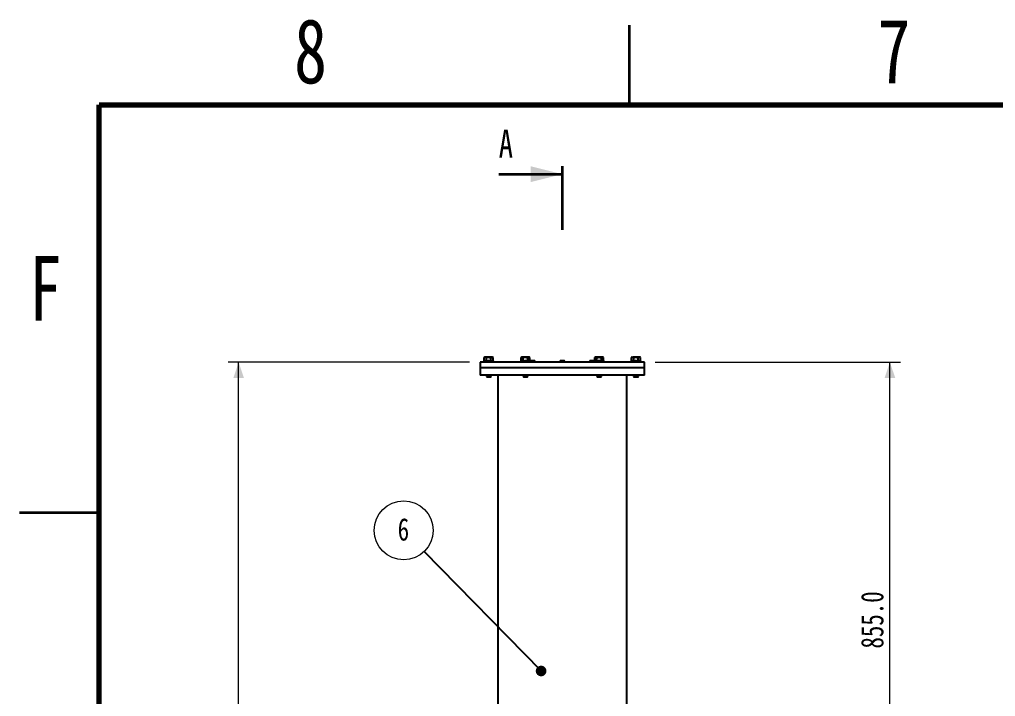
# Model space of a CAD drawing. Header units: millimetres. Extents: x 2 to 418, y 2 to 295.
# Drawn here: x 2.5 to 94.5, y 231.2 to 295 of the extents above; entities that cross this region are included whole.
import ezdxf

# ---------------------------------------------------------------- set-up
doc = ezdxf.new("R2010")
doc.units = ezdxf.units.MM
doc.linetypes.add('CENTER', pattern=[10.16, 6.35, -1.27, 1.27, -1.27])
doc.styles.add('SLDTEXTSTYLE0', font='TXT', dxfattribs={"width": 0.75})
doc.dimstyles.new('SLDDIMSTYLE0', dxfattribs={"dimtxt": 2.116667, "dimasz": 1.5, "dimexe": 0, "dimexo": 0.0625, "dimgap": 0.529167, "dimtad": 1, "dimdec": 0, "dimlfac": 18, "dimrnd": 1e-09, "dimzin": 12, "dimdsep": 46, "dimtxsty": 'SLDTEXTSTYLE0', "dimsah": 1, "dimcen": 0.09, "dimadec": 0, "dimazin": 3, "dimtfac": 1, "dimtdec": 0, "dimtofl": 0, "dimtmove": 0, "dimatfit": 3, "dimfxl": 1, "dimfrac": 2, "dimtolj": 1, "dimtzin": 12, "dimarcsym": 0})
doc.dimstyles.new('SLDDIMSTYLE1', dxfattribs={"dimtxt": 2.116667, "dimasz": 1.5, "dimexe": 0, "dimexo": 0.0625, "dimgap": 0.529167, "dimtad": 1, "dimdec": 1, "dimlfac": 18, "dimrnd": 1e-09, "dimzin": 4, "dimdsep": 46, "dimtxsty": 'SLDTEXTSTYLE0', "dimsah": 1, "dimcen": 0.09, "dimadec": 0, "dimazin": 1, "dimtfac": 1, "dimtdec": 0, "dimtofl": 0, "dimtmove": 0, "dimatfit": 3, "dimfxl": 1, "dimfrac": 2, "dimtolj": 1, "dimtzin": 12, "dimarcsym": 0})
doc.dimstyles.new('SLDDIMSTYLE3', dxfattribs={"dimtxt": 0.18, "dimasz": 1, "dimexe": 0, "dimexo": 0.0625, "dimgap": 0, "dimtad": 0, "dimtih": 1, "dimtoh": 1, "dimdec": 0, "dimrnd": 1e-09, "dimzin": 0, "dimdsep": 46, "dimtxsty": 'Standard', "dimblk1": 'DOT', "dimblk2": 'DOT', "dimsah": 1, "dimcen": 0.09, "dimadec": 0, "dimazin": 0, "dimtfac": 1, "dimtdec": 0, "dimtofl": 0, "dimtmove": 0, "dimatfit": 3, "dimldrblk": 'DOT', "dimfxl": 1, "dimfrac": 2, "dimtolj": 1, "dimtzin": 0, "dimarcsym": 0})

# ---------------------------------------------------------------- blocks, each defined once
blk = doc.blocks.new('_D')
at = {"color": 7, "linetype": 'Continuous', "lineweight": 18, "transparency": 16777216}
for p, q in [((44.925, 262.726), (22.16, 262.726)), ((23.16, 117.148), (23.16, 262.726)), ((34.761, 117.148), (22.16, 117.148))]:
    blk.add_line(p, q, dxfattribs=at)
for points in [[(23.16, 262.726), (22.66, 261.226), (23.66, 261.226)], [(23.16, 117.148), (23.66, 118.648), (22.66, 118.648)]]:
    blk.add_solid(points, dxfattribs=at)
at = {"color": 7, "linetype": 'Continuous', "lineweight": 18, "transparency": 16777216, "insert": (20.431, 176.529), "char_height": 2.1167, "attachment_point": 1, "rotation": 90, "style": 'SLDTEXTSTYLE0'}
blk.add_mtext('2620', dxfattribs=at)
blk = doc.blocks.new('_D_1')
at = {"color": 7, "linetype": 'Continuous', "lineweight": 18, "transparency": 16777216}
for p, q in [((62.43, 262.726), (85.558, 262.726)), ((84.558, 215.226), (84.558, 262.726)), ((78.955, 215.226), (85.558, 215.226))]:
    blk.add_line(p, q, dxfattribs=at)
for points in [[(84.558, 262.726), (84.058, 261.226), (85.058, 261.226)], [(84.558, 215.226), (85.058, 216.726), (84.058, 216.726)]]:
    blk.add_solid(points, dxfattribs=at)
at = {"color": 7, "linetype": 'Continuous', "lineweight": 18, "transparency": 16777216, "insert": (81.829, 235.698), "char_height": 2.1167, "attachment_point": 1, "rotation": 90, "style": 'SLDTEXTSTYLE0'}
blk.add_mtext('855.0', dxfattribs=at)
blk = doc.blocks.new('SW_NOTE_5')
at = {"color": 0, "linetype": 'Continuous', "lineweight": 0}
blk.add_circle((-1.944, 1.99), 2.782, dxfattribs=at)
at = {"color": 0, "linetype": 'Continuous', "lineweight": 0, "insert": (-1.966, 3.151), "char_height": 2.117, "attachment_point": 2, "style": 'SLDTEXTSTYLE0'}
blk.add_mtext('6', dxfattribs=at)
blk = doc.blocks.new('_DOT')
at = {"color": 0, "linetype": 'ByBlock', "lineweight": -2}
blk.add_line((-0.5, 0), (-1, 0), dxfattribs=at)
at = {"color": 0, "linetype": 'ByBlock', "const_width": 0.5}
blk.add_lwpolyline([(-0.25, 0, 1), (0.25, 0, 1)], format="xyb", close=True, dxfattribs=at)

msp = doc.modelspace()

# ---------------------------------------------------------------- linework, layer by layer
at = {"color": 7, "linetype": 'Continuous', "lineweight": 35}
for p, q in [((60, 287), (60, 294.5)), ((47.6775, 280.4502), (53.6775, 280.4502)), ((10, 248.5), (2.5, 248.5))]:
    msp.add_line(p, q, dxfattribs=at)
at = {"color": 7, "linetype": 'Continuous', "lineweight": 70}
for p, q in [((10, 10), (10, 287)), ((10, 287), (410, 287))]:
    msp.add_line(p, q, dxfattribs=at)
at = {"color": 7, "linetype": 'CENTER', "lineweight": 35}
msp.add_line((53.6775, 275.2002), (53.6775, 281.2002), dxfattribs=at)
at = {"color": 7, "linetype": 'Continuous', "lineweight": 25}
for p, q in [((46.372, 263.1758), (46.3161, 263.1435)), ((46.3161, 263.1435), (46.4203, 263.1758)), ((46.4203, 263.1758), (46.372, 263.1758)), ((46.7331, 263.1758), (46.4203, 263.1758)), ((46.5246, 263.1435), (46.7331, 263.1758)), ((47.0458, 263.1758), (46.7331, 263.1758)), ((47.0458, 263.1758), (47.0942, 263.1758)), ((47.15, 263.1435), (47.0942, 263.1758)), ((49.8442, 263.1758), (49.7883, 263.1435)), ((49.8926, 263.1758), (49.8442, 263.1758)), ((50.2053, 263.1758), (49.8926, 263.1758)), ((49.9968, 263.1435), (50.2053, 263.1758)), ((50.518, 263.1758), (50.2053, 263.1758)), ((50.4138, 263.1435), (50.518, 263.1758)), ((50.5664, 263.1758), (50.518, 263.1758)), ((50.6223, 263.1435), (50.5664, 263.1758)), ((56.7886, 263.1758), (56.7328, 263.1435)), ((56.7328, 263.1435), (56.837, 263.1758)), ((56.837, 263.1758), (56.7886, 263.1758)), ((57.1497, 263.1758), (56.837, 263.1758)), ((57.4625, 263.1758), (57.1497, 263.1758)), ((57.3582, 263.1435), (57.4625, 263.1758)), ((57.5108, 263.1758), (57.4625, 263.1758)), ((57.5667, 263.1435), (57.5108, 263.1758)), ((60.2608, 263.1758), (60.205, 263.1435)), ((60.205, 263.1435), (60.3092, 263.1758)), ((60.2608, 263.1758), (60.3092, 263.1758)), ((60.622, 263.1758), (60.3092, 263.1758)), ((60.4135, 263.1435), (60.622, 263.1758)), ((60.9347, 263.1758), (60.622, 263.1758)), ((60.9831, 263.1758), (60.9347, 263.1758)), ((61.0389, 263.1435), (60.9831, 263.1758)), ((45.9247, 262.7258), (45.9247, 262.1702)), ((53.6775, 262.7258), (45.9247, 262.7258)), ((46.2935, 262.8045), (46.255, 262.7905)), ((46.3161, 262.8334), (46.3161, 263.1435)), ((46.5246, 262.8334), (46.5246, 263.1435)), ((46.9416, 262.8334), (46.9416, 263.1435)), ((47.15, 262.8334), (47.15, 263.1435)), ((47.2111, 262.7905), (47.1726, 262.8045)), ((49.7657, 262.8045), (49.7272, 262.7905)), ((49.7883, 262.8334), (49.7883, 263.1435)), ((49.9968, 262.8334), (49.9968, 263.1435)), ((50.4138, 262.8334), (50.4138, 263.1435)), ((50.6223, 262.8334), (50.6223, 263.1435)), ((50.6834, 262.7905), (50.6448, 262.8045)), ((50.7083, 262.8369), (50.6775, 262.8061)), ((50.6775, 262.8061), (50.6775, 262.7926)), ((51.122, 262.8061), (50.6775, 262.8061)), ((50.6775, 262.7263), (50.6775, 262.7258)), ((51.0912, 262.8369), (50.7083, 262.8369)), ((51.122, 262.8061), (51.0912, 262.8369)), ((51.122, 262.7258), (51.122, 262.8061)), ((53.4861, 262.8369), (53.4553, 262.8061)), ((53.4553, 262.8061), (53.4553, 262.7258)), ((53.8997, 262.8061), (53.4553, 262.8061)), ((53.8689, 262.8369), (53.4861, 262.8369)), ((61.4303, 262.7258), (53.6775, 262.7258)), ((53.8997, 262.8061), (53.8689, 262.8369)), ((53.8997, 262.7258), (53.8997, 262.8061)), ((56.2639, 262.8369), (56.2331, 262.8061)), ((56.2331, 262.8061), (56.2331, 262.7258)), ((56.4553, 262.8061), (56.2331, 262.8061)), ((56.4553, 262.8369), (56.2639, 262.8369)), ((56.6467, 262.8369), (56.4553, 262.8369)), ((56.6775, 262.8061), (56.4553, 262.8061)), ((56.6775, 262.8061), (56.6467, 262.8369)), ((56.7102, 262.8045), (56.6717, 262.7905)), ((56.6775, 262.7926), (56.6775, 262.8061)), ((56.6775, 262.7258), (56.6775, 262.7263)), ((56.7328, 262.8334), (56.7328, 263.1435)), ((56.9412, 262.8334), (56.9412, 263.1435)), ((57.3582, 262.8334), (57.3582, 263.1435)), ((57.5667, 262.8334), (57.5667, 263.1435)), ((57.6278, 262.7905), (57.5893, 262.8045)), ((60.1824, 262.8045), (60.1439, 262.7905)), ((60.205, 262.8334), (60.205, 263.1435)), ((60.4135, 262.8334), (60.4135, 263.1435)), ((60.8304, 262.8334), (60.8304, 263.1435)), ((61.0389, 262.8334), (61.0389, 263.1435)), ((61.1, 262.7905), (61.0615, 262.8045)), ((61.4303, 262.1702), (61.4303, 262.7258)), ((45.9247, 262.1702), (45.9247, 261.5036)), ((53.6775, 262.1702), (45.9247, 262.1702)), ((53.6775, 261.5036), (45.9247, 261.5036)), ((46.5108, 261.5036), (46.5108, 261.3753)), ((46.5108, 261.3753), (46.5492, 261.3369)), ((46.5108, 261.3753), (46.9255, 261.3753)), ((46.5492, 261.3369), (46.8923, 261.3369)), ((46.8923, 261.3369), (46.9169, 261.3369)), ((46.9169, 261.3369), (46.9553, 261.3753)), ((46.9255, 261.3753), (46.9553, 261.3753)), ((46.9553, 261.3753), (46.9553, 261.5036)), ((47.5914, 261.5036), (47.5914, 215.5036)), ((49.9831, 261.5036), (49.9831, 261.3753)), ((49.9831, 261.3753), (50.0214, 261.3369)), ((49.9831, 261.3753), (50.4275, 261.3753)), ((50.0214, 261.3369), (50.3892, 261.3369)), ((50.3892, 261.3369), (50.4275, 261.3753)), ((50.4275, 261.3753), (50.4275, 261.5036)), ((61.4303, 262.1702), (53.6775, 262.1702)), ((61.4303, 261.5036), (53.6775, 261.5036)), ((56.9275, 261.5036), (56.9275, 261.3753)), ((56.9275, 261.3753), (56.9659, 261.3369)), ((56.9275, 261.3753), (57.372, 261.3753)), ((56.9659, 261.3369), (57.3336, 261.3369)), ((57.3336, 261.3369), (57.372, 261.3753)), ((57.372, 261.3753), (57.372, 261.5036)), ((59.7636, 215.5036), (59.7636, 261.5036)), ((60.3997, 261.5036), (60.3997, 261.3753)), ((60.3997, 261.3753), (60.4381, 261.3369)), ((60.3997, 261.3753), (60.8442, 261.3753)), ((60.4381, 261.3369), (60.8058, 261.3369)), ((60.8058, 261.3369), (60.8442, 261.3753)), ((60.8442, 261.3753), (60.8442, 261.5036)), ((61.4303, 261.5036), (61.4303, 262.1702))]:
    msp.add_line(p, q, dxfattribs=at)
at = {"color": 8, "linetype": 'Continuous', "lineweight": 25}
for p, q in [((46.255, 262.7905), (47.1471, 262.7905)), ((47.1471, 262.7905), (47.2111, 262.7905)), ((49.7272, 262.7905), (50.6834, 262.7905)), ((56.6717, 262.7905), (57.6278, 262.7905)), ((60.1439, 262.7905), (61.1, 262.7905))]:
    msp.add_line(p, q, dxfattribs=at)
at = {"color": 7, "linetype": 'Continuous', "lineweight": 25}
for centre, start, end in [((46.2664, 262.7591), 110, 270), ((47.1997, 262.7591), 270, 70), ((49.7386, 262.7591), 110, 270), ((50.672, 262.7591), 270, 70), ((56.6831, 262.7591), 110, 270), ((57.6164, 262.7591), 270, 70), ((60.1553, 262.7591), 110, 270), ((61.0886, 262.7591), 270, 70)]:
    msp.add_arc(centre, 0.0333, start, end, dxfattribs=at)
for points, knots in [([(46.4203, 263.1758), (46.4228, 263.1758), (46.458, 263.1753), (46.4925, 263.1588), (46.5246, 263.1435)], [0, 0, 0, 0, 0.0702148, 1, 1, 1, 1]), ([(46.7331, 263.1758), (46.738, 263.1758), (46.8084, 263.1753), (46.8774, 263.1588), (46.9416, 263.1435)], [0, 0, 0, 0, 0.0702148, 1, 1, 1, 1]), ([(46.9416, 263.1435), (46.9492, 263.1478), (46.9831, 263.1668), (47.0184, 263.1719), (47.0458, 263.1758)], [0, 0, 0, 0, 0.22371328, 1, 1, 1, 1]), ([(47.0458, 263.1758), (47.0543, 263.1754), (47.0896, 263.1738), (47.124, 263.1566), (47.15, 263.1435)], [0, 0, 0, 0, 0.2418514, 1, 1, 1, 1]), ([(49.7883, 263.1435), (49.8144, 263.1566), (49.8488, 263.1738), (49.884, 263.1754), (49.8926, 263.1758)], [0, 0, 0, 0, 0.7581486, 1, 1, 1, 1]), ([(49.8926, 263.1758), (49.92, 263.1719), (49.9553, 263.1668), (49.9892, 263.1478), (49.9968, 263.1435)], [0, 0, 0, 0, 0.7762867, 1, 1, 1, 1]), ([(50.2053, 263.1758), (50.2102, 263.1758), (50.2806, 263.1753), (50.3496, 263.1588), (50.4138, 263.1435)], [0, 0, 0, 0, 0.0702148, 1, 1, 1, 1]), ([(50.518, 263.1758), (50.5205, 263.1758), (50.5557, 263.1753), (50.5902, 263.1588), (50.6223, 263.1435)], [0, 0, 0, 0, 0.0702148, 1, 1, 1, 1]), ([(56.837, 263.1758), (56.8395, 263.1758), (56.8747, 263.1753), (56.9092, 263.1588), (56.9412, 263.1435)], [0, 0, 0, 0, 0.0702148, 1, 1, 1, 1]), ([(56.9412, 263.1435), (56.9934, 263.1566), (57.0621, 263.1738), (57.1327, 263.1754), (57.1497, 263.1758)], [0, 0, 0, 0, 0.75814858, 1, 1, 1, 1]), ([(57.1497, 263.1758), (57.2045, 263.1719), (57.2751, 263.1668), (57.343, 263.1478), (57.3582, 263.1435)], [0, 0, 0, 0, 0.7762867, 1, 1, 1, 1]), ([(57.4625, 263.1758), (57.4649, 263.1758), (57.5001, 263.1753), (57.5346, 263.1588), (57.5667, 263.1435)], [0, 0, 0, 0, 0.0702148, 1, 1, 1, 1]), ([(60.3092, 263.1758), (60.3117, 263.1758), (60.3469, 263.1753), (60.3814, 263.1588), (60.4135, 263.1435)], [0, 0, 0, 0, 0.0702148, 1, 1, 1, 1]), ([(60.622, 263.1758), (60.6269, 263.1758), (60.6973, 263.1753), (60.7663, 263.1588), (60.8304, 263.1435)], [0, 0, 0, 0, 0.0702148, 1, 1, 1, 1]), ([(60.8304, 263.1435), (60.8565, 263.1566), (60.8909, 263.1738), (60.9262, 263.1754), (60.9347, 263.1758)], [0, 0, 0, 0, 0.7581486, 1, 1, 1, 1]), ([(60.9347, 263.1758), (60.9621, 263.1719), (60.9974, 263.1668), (61.0313, 263.1478), (61.0389, 263.1435)], [0, 0, 0, 0, 0.7762867, 1, 1, 1, 1]), ([(46.2935, 262.8045), (46.2936, 262.8045), (46.2969, 262.8057), (46.303, 262.809), (46.3101, 262.8158), (46.3151, 262.8242), (46.3158, 262.8303), (46.3161, 262.8334)], [0, 0, 0, 0, 0.0067129, 0.2676791, 0.5286892, 0.7638601, 1, 1, 1, 1]), ([(46.5133, 262.8045), (46.5043, 262.8077), (46.4593, 262.8236), (46.3855, 262.8328), (46.3208, 262.8129), (46.2935, 262.8045)], [0, 0, 0, 0, 0.1257521, 0.6310579, 1, 1, 1, 1]), ([(46.3161, 262.8334), (46.3503, 262.8428), (46.4198, 262.862), (46.4893, 262.843), (46.5246, 262.8334)], [0, 0, 0, 0, 0.4922071, 1, 1, 1, 1]), ([(46.5133, 262.8045), (46.5133, 262.8045), (46.515, 262.8057), (46.518, 262.809), (46.5216, 262.8158), (46.5241, 262.8242), (46.5244, 262.8303), (46.5246, 262.8334)], [0, 0, 0, 0, 0.0067129, 0.2676791, 0.5286892, 0.7638601, 1, 1, 1, 1]), ([(46.9528, 262.8045), (46.9346, 262.8077), (46.8431, 262.8236), (46.6945, 262.8328), (46.5671, 262.8129), (46.5133, 262.8045)], [0, 0, 0, 0, 0.1257521, 0.6310579, 1, 1, 1, 1]), ([(46.5246, 262.8334), (46.593, 262.8428), (46.7319, 262.862), (46.871, 262.843), (46.9416, 262.8334)], [0, 0, 0, 0, 0.4922071, 1, 1, 1, 1]), ([(46.9416, 262.8334), (46.9758, 262.8428), (47.0452, 262.862), (47.1147, 262.843), (47.15, 262.8334)], [0, 0, 0, 0, 0.4922071, 1, 1, 1, 1]), ([(46.9416, 262.8334), (46.9417, 262.8303), (46.9421, 262.8242), (46.9445, 262.8158), (46.9481, 262.809), (46.9512, 262.8057), (46.9528, 262.8045), (46.9528, 262.8045)], [0, 0, 0, 0, 0.23613995, 0.47131079, 0.73232089, 0.99328712, 1, 1, 1, 1]), ([(47.1726, 262.8045), (47.1634, 262.8077), (47.1169, 262.8236), (47.042, 262.8328), (46.9793, 262.8129), (46.9528, 262.8045)], [0, 0, 0, 0, 0.1257521, 0.6310579, 1, 1, 1, 1]), ([(47.15, 262.8334), (47.1504, 262.8303), (47.1511, 262.8242), (47.156, 262.8158), (47.1631, 262.809), (47.1693, 262.8057), (47.1725, 262.8045), (47.1726, 262.8045)], [0, 0, 0, 0, 0.2361399, 0.4713108, 0.7323209, 0.9932871, 1, 1, 1, 1]), ([(49.7657, 262.8045), (49.7658, 262.8045), (49.7691, 262.8057), (49.7752, 262.809), (49.7824, 262.8158), (49.7873, 262.8242), (49.788, 262.8303), (49.7883, 262.8334)], [0, 0, 0, 0, 0.0067129, 0.2676791, 0.5286892, 0.7638601, 1, 1, 1, 1]), ([(49.9855, 262.8045), (49.9765, 262.8077), (49.9315, 262.8236), (49.8578, 262.8328), (49.793, 262.8129), (49.7657, 262.8045)], [0, 0, 0, 0, 0.1257521, 0.6310579, 1, 1, 1, 1]), ([(49.7883, 262.8334), (49.8225, 262.8428), (49.892, 262.862), (49.9615, 262.843), (49.9968, 262.8334)], [0, 0, 0, 0, 0.4922071, 1, 1, 1, 1]), ([(49.9855, 262.8045), (49.9856, 262.8045), (49.9872, 262.8057), (49.9903, 262.809), (49.9938, 262.8158), (49.9963, 262.8242), (49.9966, 262.8303), (49.9968, 262.8334)], [0, 0, 0, 0, 0.0067129, 0.2676791, 0.5286892, 0.7638601, 1, 1, 1, 1]), ([(50.4251, 262.8045), (50.4068, 262.8077), (50.3153, 262.8236), (50.1667, 262.8328), (50.0393, 262.8129), (49.9855, 262.8045)], [0, 0, 0, 0, 0.1257521, 0.6310579, 1, 1, 1, 1]), ([(49.9968, 262.8334), (50.0652, 262.8428), (50.2042, 262.862), (50.3432, 262.843), (50.4138, 262.8334)], [0, 0, 0, 0, 0.4922071, 1, 1, 1, 1]), ([(50.4138, 262.8334), (50.448, 262.8428), (50.5175, 262.862), (50.587, 262.843), (50.6223, 262.8334)], [0, 0, 0, 0, 0.4922071, 1, 1, 1, 1]), ([(50.4251, 262.8045), (50.425, 262.8045), (50.4234, 262.8057), (50.4203, 262.809), (50.4168, 262.8158), (50.4143, 262.8242), (50.4139, 262.8303), (50.4138, 262.8334)], [0, 0, 0, 0, 0.0067129, 0.2676791, 0.5286892, 0.7638601, 1, 1, 1, 1]), ([(50.6448, 262.8045), (50.6356, 262.8077), (50.5891, 262.8236), (50.5142, 262.8328), (50.4515, 262.8129), (50.4251, 262.8045)], [0, 0, 0, 0, 0.1257521, 0.6310579, 1, 1, 1, 1]), ([(50.6223, 262.8334), (50.6226, 262.8303), (50.6233, 262.8242), (50.6282, 262.8158), (50.6353, 262.809), (50.6415, 262.8057), (50.6448, 262.8045), (50.6448, 262.8045)], [0, 0, 0, 0, 0.2361399, 0.4713108, 0.7323209, 0.9932871, 1, 1, 1, 1]), ([(56.7328, 262.8334), (56.7324, 262.8303), (56.7318, 262.8242), (56.7268, 262.8158), (56.7197, 262.809), (56.7135, 262.8057), (56.7103, 262.8045), (56.7102, 262.8045)], [0, 0, 0, 0, 0.2361399, 0.4713108, 0.7323209, 0.9932871, 1, 1, 1, 1]), ([(56.93, 262.8045), (56.921, 262.8077), (56.876, 262.8236), (56.8022, 262.8328), (56.7375, 262.8129), (56.7102, 262.8045)], [0, 0, 0, 0, 0.1257521, 0.6310579, 1, 1, 1, 1]), ([(56.7328, 262.8334), (56.767, 262.8428), (56.8364, 262.862), (56.906, 262.843), (56.9412, 262.8334)], [0, 0, 0, 0, 0.4922071, 1, 1, 1, 1]), ([(56.93, 262.8045), (56.93, 262.8045), (56.9316, 262.8057), (56.9347, 262.809), (56.9383, 262.8158), (56.9407, 262.8242), (56.9411, 262.8303), (56.9412, 262.8334)], [0, 0, 0, 0, 0.0067129, 0.2676791, 0.5286892, 0.7638601, 1, 1, 1, 1]), ([(57.3695, 262.8045), (57.3513, 262.8077), (57.2597, 262.8236), (57.1111, 262.8328), (56.9837, 262.8129), (56.93, 262.8045)], [0, 0, 0, 0, 0.1257521, 0.6310579, 1, 1, 1, 1]), ([(56.9412, 262.8334), (57.0096, 262.8428), (57.1486, 262.862), (57.2876, 262.843), (57.3582, 262.8334)], [0, 0, 0, 0, 0.4922071, 1, 1, 1, 1]), ([(57.3582, 262.8334), (57.3924, 262.8428), (57.4619, 262.862), (57.5314, 262.843), (57.5667, 262.8334)], [0, 0, 0, 0, 0.4922071, 1, 1, 1, 1]), ([(57.3695, 262.8045), (57.3695, 262.8045), (57.3678, 262.8057), (57.3648, 262.809), (57.3612, 262.8158), (57.3587, 262.8242), (57.3584, 262.8303), (57.3582, 262.8334)], [0, 0, 0, 0, 0.0067129, 0.2676791, 0.5286892, 0.7638601, 1, 1, 1, 1]), ([(57.5893, 262.8045), (57.58, 262.8077), (57.5335, 262.8236), (57.4587, 262.8328), (57.396, 262.8129), (57.3695, 262.8045)], [0, 0, 0, 0, 0.1257521, 0.6310579, 1, 1, 1, 1]), ([(57.5893, 262.8045), (57.5892, 262.8045), (57.5859, 262.8057), (57.5798, 262.809), (57.5727, 262.8158), (57.5677, 262.8242), (57.567, 262.8303), (57.5667, 262.8334)], [0, 0, 0, 0, 0.0067129, 0.2676791, 0.5286892, 0.7638601, 1, 1, 1, 1]), ([(60.205, 262.8334), (60.2046, 262.8303), (60.204, 262.8242), (60.199, 262.8158), (60.1919, 262.809), (60.1857, 262.8057), (60.1825, 262.8045), (60.1824, 262.8045)], [0, 0, 0, 0, 0.2361399, 0.4713108, 0.7323209, 0.9932871, 1, 1, 1, 1]), ([(60.4022, 262.8045), (60.3932, 262.8077), (60.3482, 262.8236), (60.2744, 262.8328), (60.2097, 262.8129), (60.1824, 262.8045)], [0, 0, 0, 0, 0.1257521, 0.6310579, 1, 1, 1, 1]), ([(60.205, 262.8334), (60.2392, 262.8428), (60.3087, 262.862), (60.3782, 262.843), (60.4135, 262.8334)], [0, 0, 0, 0, 0.4922071, 1, 1, 1, 1]), ([(60.4135, 262.8334), (60.4133, 262.8303), (60.413, 262.8242), (60.4105, 262.8158), (60.4069, 262.809), (60.4039, 262.8057), (60.4022, 262.8045), (60.4022, 262.8045)], [0, 0, 0, 0, 0.2361399, 0.4713108, 0.7323209, 0.9932871, 1, 1, 1, 1]), ([(60.8417, 262.8045), (60.8235, 262.8077), (60.732, 262.8236), (60.5834, 262.8328), (60.456, 262.8129), (60.4022, 262.8045)], [0, 0, 0, 0, 0.1257521, 0.6310579, 1, 1, 1, 1]), ([(60.4135, 262.8334), (60.4819, 262.8428), (60.6208, 262.862), (60.7599, 262.843), (60.8304, 262.8334)], [0, 0, 0, 0, 0.4922071, 1, 1, 1, 1]), ([(60.8304, 262.8334), (60.8646, 262.8428), (60.9341, 262.862), (61.0036, 262.843), (61.0389, 262.8334)], [0, 0, 0, 0, 0.4922071, 1, 1, 1, 1]), ([(60.8417, 262.8045), (60.8417, 262.8045), (60.8401, 262.8057), (60.837, 262.809), (60.8334, 262.8158), (60.8309, 262.8242), (60.8306, 262.8303), (60.8304, 262.8334)], [0, 0, 0, 0, 0.0067129, 0.2676791, 0.5286892, 0.7638601, 1, 1, 1, 1]), ([(61.0615, 262.8045), (61.0522, 262.8077), (61.0057, 262.8236), (60.9309, 262.8328), (60.8682, 262.8129), (60.8417, 262.8045)], [0, 0, 0, 0, 0.1257521, 0.6310579, 1, 1, 1, 1]), ([(61.0615, 262.8045), (61.0614, 262.8045), (61.0582, 262.8057), (61.052, 262.809), (61.0449, 262.8158), (61.0399, 262.8242), (61.0393, 262.8303), (61.0389, 262.8334)], [0, 0, 0, 0, 0.0067129, 0.2676791, 0.5286892, 0.7638601, 1, 1, 1, 1])]:
    msp.add_open_spline(points, degree=3, knots=knots, dxfattribs=at)
at = {"color": 7, "linetype": 'Continuous', "lineweight": 35}
msp.add_solid([(53.6775, 280.4502), (50.6775, 281.2002), (50.6775, 279.7002)], dxfattribs=at)

# ---------------------------------------------------------------- block references
at = {"color": 7, "linetype": 'Continuous', "lineweight": 0}
msp.add_blockref('SW_NOTE_5', (40.6608, 244.8509), dxfattribs=at)

# ---------------------------------------------------------------- texts
at = {"color": 7, "linetype": 'Continuous', "lineweight": 0, "char_height": 6.096, "attachment_point": 2, "style": 'SLDTEXTSTYLE0'}
for s, insert in [('8', (29.9386, 295.1137)), ('7', (84.9386, 295.1137)), ('F', (4.9365, 272.7257))]:
    msp.add_mtext(s, dxfattribs=dict(at, insert=insert))
at = {"color": 7, "linetype": 'Continuous', "insert": (47.6775, 284.6471), "char_height": 2.6458, "attachment_point": 1, "style": 'SLDTEXTSTYLE0'}
msp.add_mtext('A', dxfattribs=at)

# ---------------------------------------------------------------- dimensions: what is measured, and where the dimension line sits
at = {"color": 7, "linetype": 'Continuous', "lineweight": 18}
for base, p1, p2, dimstyle, picture, middle in [((23.1598, 262.7258), (35.7608, 117.148), (45.9247, 262.7258), 'SLDDIMSTYLE0', '_D', (23.1598, 179.6569)), ((84.5577, 262.7258), (77.9553, 215.2258), (61.4303, 262.7258), 'SLDDIMSTYLE1', '_D_1', (84.5577, 239.216))]:
    dim = msp.add_linear_dim(base=base, p1=p1, p2=p2, angle=90, dimstyle=dimstyle, dxfattribs=at)
    dim.commit()
    dim.dimension.update_dxf_attribs({"geometry": picture, "text_midpoint": middle, "dimtype": 160})

# ---------------------------------------------------------------- leaders
at = {"color": 7, "linetype": 'Continuous', "lineweight": 0}
msp.add_leader([(51.674, 233.5814), (40.6608, 244.8509)], dimstyle='SLDDIMSTYLE3', dxfattribs=at)

doc.saveas('drawing.dxf')
